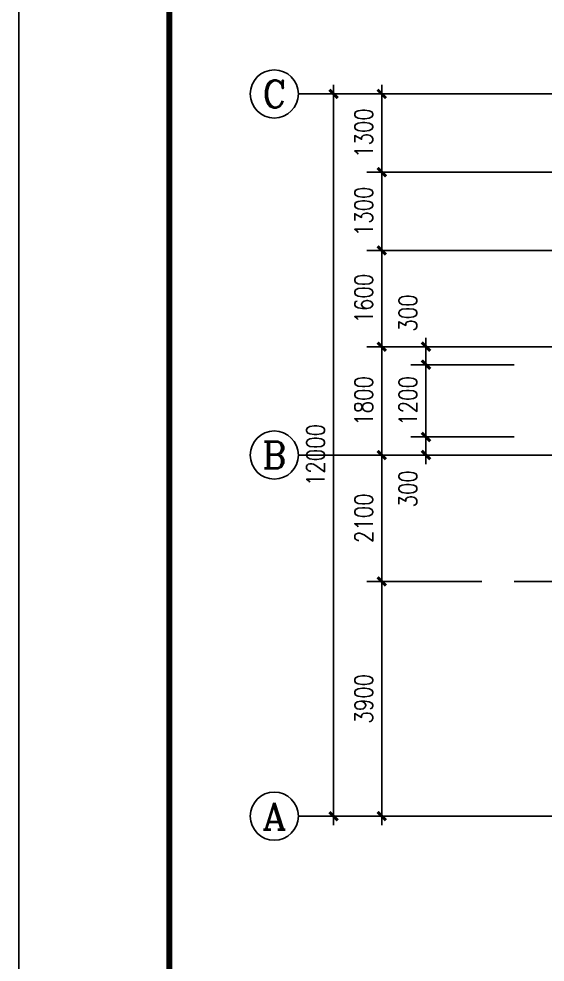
# Model space of a CAD drawing. Extents: x -354 to 59046, y -31184 to 54816.
# Drawn here: x -354 to 8394, y -15772 to -100 of the extents above; entities that cross this region are included whole.
import ezdxf
from ezdxf.enums import TextEntityAlignment as Align

# ---------------------------------------------------------------- set-up
doc = ezdxf.new("R2010")
doc.units = 0
doc.header["$LTSCALE"] = 1000
doc.header["$MEASUREMENT"] = 0
doc.layers.get('0').update_dxf_attribs({"linetype": 'CONTINUOUS'})
doc.layers.get('DEFPOINTS').update_dxf_attribs({"linetype": 'CONTINUOUS'})
for name, color, linetype in [('AXIS', 3, 'CONTINUOUS'), ('AXIS_TEXT', 7, 'CONTINUOUS'), ('DOTE', 1, 'CONTINUOUS'), ('PUB_DIM', 3, 'CONTINUOUS'), ('PUB_TITLE', 4, 'CONTINUOUS')]:
    doc.layers.add(name, color=color, linetype=linetype)
doc.styles.add('COMPLEX', font='COMPLEX')
doc.styles.add('DIM_FONT', font='txt.shx', dxfattribs={"width": 0.8, "bigfont": 'hztxt.shx'})
doc.dimstyles.new('AXIS', dxfattribs={"dimtxt": 300, "dimasz": 1, "dimexe": 250, "dimexo": 300, "dimgap": 150, "dimtad": 1, "dimdec": 0, "dimzin": 0, "dimdsep": 46, "dimtxsty": 'DIM_FONT', "dimblk": '_DIMX', "dimcen": 0.09, "dimse1": 1, "dimse2": 1, "dimclrt": 7, "dimadec": 0, "dimazin": 0, "dimtfac": 1, "dimtdec": 0, "dimtix": 1, "dimtmove": 2, "dimatfit": 3, "dimldrblk": '_DIMX', "dimfxl": 0, "dimtolj": 1, "dimtzin": 0, "dimarcsym": 0})
doc.dimstyles.new('DIMA', dxfattribs={"dimtxt": 300, "dimasz": 1, "dimexe": 250, "dimexo": 300, "dimgap": 150, "dimtad": 1, "dimdec": 0, "dimzin": 0, "dimdsep": 46, "dimtxsty": 'DIM_FONT', "dimblk": '_DIMX', "dimcen": 0.09, "dimse1": 1, "dimclrt": 7, "dimadec": 0, "dimazin": 0, "dimtfac": 1, "dimtdec": 0, "dimtix": 1, "dimtmove": 2, "dimatfit": 3, "dimldrblk": '_DIMX', "dimfxl": 0, "dimtolj": 1, "dimtzin": 0, "dimarcsym": 0})
doc.dimstyles.new('DIMB', dxfattribs={"dimtxt": 300, "dimasz": 1, "dimexe": 250, "dimexo": 300, "dimgap": 150, "dimtad": 1, "dimdec": 0, "dimzin": 0, "dimdsep": 46, "dimtxsty": 'DIM_FONT', "dimblk": '_DIMX', "dimcen": 0.09, "dimse2": 1, "dimclrt": 7, "dimadec": 0, "dimazin": 0, "dimtfac": 1, "dimtdec": 0, "dimtix": 1, "dimtmove": 2, "dimatfit": 3, "dimldrblk": '_DIMX', "dimfxl": 0, "dimtolj": 1, "dimtzin": 0, "dimarcsym": 0})
doc.dimstyles.new('DIMN', dxfattribs={"dimtxt": 300, "dimasz": 1, "dimexe": 250, "dimexo": 300, "dimgap": 150, "dimtad": 1, "dimdec": 0, "dimzin": 0, "dimdsep": 46, "dimtxsty": 'DIM_FONT', "dimblk": '_DIMX', "dimcen": 0.09, "dimclrt": 7, "dimadec": 0, "dimazin": 0, "dimtfac": 1, "dimtdec": 0, "dimtix": 1, "dimtmove": 2, "dimatfit": 3, "dimldrblk": '_DIMX', "dimfxl": 0, "dimtolj": 1, "dimtzin": 0, "dimarcsym": 0})

# ---------------------------------------------------------------- blocks, each defined once
blk = doc.blocks.new('_AXISO')
blk.add_circle((0, 0), 0.5)
at = {"layer": 'AXIS_TEXT', "style": 'COMPLEX', "width": 1.041667}
blk.add_attdef('A', text='', height=0.56, dxfattribs=at).set_placement((-0.25, -0.28), (0.25, -0.28), align=Align.FIT)
blk = doc.blocks.new('_DIMX')
blk.add_line((-150, 0), (150, 0))
at = {"const_width": 50}
blk.add_lwpolyline([(-70, -70), (70, 70)], dxfattribs=at)
blk = doc.blocks.new('*D73')
at = {"layer": 'AXIS', "color": 0, "lineweight": -2}
for p, q in [((7878, -5547), (5428, -5547)), ((5678, -5548), (5678, -7346))]:
    blk.add_line(p, q, dxfattribs=at)
at = {"layer": 'DEFPOINTS', "color": 0}
for p in [(8178, -5547), (5678, -7347), (8178, -7347)]:
    blk.add_point(p, dxfattribs=at)
at = {"layer": 'AXIS', "color": 0, "lineweight": -2}
for p, rotation in [((5678, -5547), 90), ((5678, -7347), 270)]:
    blk.add_blockref('_DIMX', p, dxfattribs=dict(at, rotation=rotation))
at = {"layer": 'AXIS', "color": 7, "insert": (5378, -6447), "char_height": 300, "attachment_point": 5, "rotation": 90, "style": 'DIM_FONT'}
blk.add_mtext('\\A1;1800', dxfattribs=at)
blk = doc.blocks.new('*D74')
at = {"layer": 'AXIS', "color": 0, "lineweight": -2}
for p, q in [((7878, -3947), (5428, -3947)), ((5678, -3948), (5678, -5546)), ((7878, -5547), (5428, -5547))]:
    blk.add_line(p, q, dxfattribs=at)
at = {"layer": 'DEFPOINTS', "color": 0}
for p in [(8178, -3947), (5678, -5547), (8178, -5547)]:
    blk.add_point(p, dxfattribs=at)
at = {"layer": 'AXIS', "color": 0, "lineweight": -2}
for p, rotation in [((5678, -3947), 90), ((5678, -5547), 270)]:
    blk.add_blockref('_DIMX', p, dxfattribs=dict(at, rotation=rotation))
at = {"layer": 'AXIS', "color": 7, "insert": (5378, -4747), "char_height": 300, "attachment_point": 5, "rotation": 90, "style": 'DIM_FONT'}
blk.add_mtext('\\A1;1600', dxfattribs=at)
blk = doc.blocks.new('*D55')
at = {"layer": 'AXIS', "color": 0, "lineweight": -2}
for p, q in [((5678, -1348), (5678, -2646)), ((7878, -2647), (5428, -2647))]:
    blk.add_line(p, q, dxfattribs=at)
at = {"layer": 'DEFPOINTS', "color": 0}
for p in [(8178, -1347), (5678, -2647), (8178, -2647)]:
    blk.add_point(p, dxfattribs=at)
at = {"layer": 'AXIS', "color": 0, "lineweight": -2}
for p, rotation in [((5678, -1347), 90), ((5678, -2647), 270)]:
    blk.add_blockref('_DIMX', p, dxfattribs=dict(at, rotation=rotation))
at = {"layer": 'AXIS', "color": 7, "insert": (5378, -1997), "char_height": 300, "attachment_point": 5, "rotation": 90, "style": 'DIM_FONT'}
blk.add_mtext('\\A1;1300', dxfattribs=at)
blk = doc.blocks.new('*D75')
at = {"layer": 'AXIS', "color": 0, "lineweight": -2}
for p, q in [((7878, -2647), (5428, -2647)), ((5678, -2648), (5678, -3946)), ((7878, -3947), (5428, -3947))]:
    blk.add_line(p, q, dxfattribs=at)
at = {"layer": 'DEFPOINTS', "color": 0}
for p in [(8178, -2647), (5678, -3947), (8178, -3947)]:
    blk.add_point(p, dxfattribs=at)
at = {"layer": 'AXIS', "color": 0, "lineweight": -2}
for p, rotation in [((5678, -2647), 90), ((5678, -3947), 270)]:
    blk.add_blockref('_DIMX', p, dxfattribs=dict(at, rotation=rotation))
at = {"layer": 'AXIS', "color": 7, "insert": (5378, -3297), "char_height": 300, "attachment_point": 5, "rotation": 90, "style": 'DIM_FONT'}
blk.add_mtext('\\A1;1300', dxfattribs=at)
blk = doc.blocks.new('*D72')
at = {"layer": 'AXIS', "color": 0, "lineweight": -2}
for p, q in [((7343, -9447), (5428, -9447)), ((5678, -9448), (5678, -13346))]:
    blk.add_line(p, q, dxfattribs=at)
at = {"layer": 'DEFPOINTS', "color": 0}
for p in [(7643, -9447), (3592, -13347), (5678, -13347)]:
    blk.add_point(p, dxfattribs=at)
at = {"layer": 'AXIS', "color": 0, "lineweight": -2}
for p, rotation in [((5678, -9447), 90), ((5678, -13347), 270)]:
    blk.add_blockref('_DIMX', p, dxfattribs=dict(at, rotation=rotation))
at = {"layer": 'AXIS', "color": 7, "insert": (5378, -11397), "char_height": 300, "attachment_point": 5, "rotation": 90, "style": 'DIM_FONT'}
blk.add_mtext('\\A1;3900', dxfattribs=at)
blk = doc.blocks.new('*D56')
at = {"layer": 'AXIS', "color": 0, "lineweight": -2}
for p, q in [((5678, -7348), (5678, -9446)), ((7343, -9447), (5428, -9447))]:
    blk.add_line(p, q, dxfattribs=at)
at = {"layer": 'DEFPOINTS', "color": 0}
for p in [(3592, -7347), (5678, -9447), (7643, -9447)]:
    blk.add_point(p, dxfattribs=at)
at = {"layer": 'AXIS', "color": 0, "lineweight": -2}
for p, rotation in [((5678, -7347), 90), ((5678, -9447), 270)]:
    blk.add_blockref('_DIMX', p, dxfattribs=dict(at, rotation=rotation))
at = {"layer": 'AXIS', "color": 7, "insert": (5378, -8397), "char_height": 300, "attachment_point": 5, "rotation": 90, "style": 'DIM_FONT'}
blk.add_mtext('\\A1;2100', dxfattribs=at)
blk = doc.blocks.new('*D57')
at = {"layer": 'AXIS', "color": 0, "lineweight": -2}
blk.add_line((4878, -1348), (4878, -13346), dxfattribs=at)
at = {"layer": 'DEFPOINTS', "color": 0}
for p in [(8178, -1347), (4878, -13347), (8178, -13347)]:
    blk.add_point(p, dxfattribs=at)
at = {"layer": 'AXIS', "color": 0, "lineweight": -2}
for p, rotation in [((4878, -1347), 90), ((4878, -13347), 270)]:
    blk.add_blockref('_DIMX', p, dxfattribs=dict(at, rotation=rotation))
at = {"layer": 'AXIS', "color": 7, "insert": (4578, -7347), "char_height": 300, "attachment_point": 5, "rotation": 90, "style": 'DIM_FONT'}
blk.add_mtext('\\A1;12000', dxfattribs=at)
blk = doc.blocks.new('*D230')
at = {"layer": 'DEFPOINTS', "color": 0}
for p in [(6413, -7047), (8178, -7047), (8178, -7347)]:
    blk.add_point(p, dxfattribs=at)
at = {"layer": 'PUB_DIM', "color": 0, "lineweight": -2}
for p, q in [((7878, -7047), (6163, -7047)), ((6413, -7046), (6413, -7045)), ((6413, -7347), (6413, -7047)), ((6413, -7348), (6413, -7349))]:
    blk.add_line(p, q, dxfattribs=at)
for p, rotation in [((6413, -7047), 270), ((6413, -7347), 90)]:
    blk.add_blockref('_DIMX', p, dxfattribs=dict(at, rotation=rotation))
at = {"layer": 'PUB_DIM', "color": 7, "insert": (6113, -7908), "char_height": 300, "attachment_point": 5, "rotation": 90, "style": 'DIM_FONT'}
blk.add_mtext('\\A1;300', dxfattribs=at)
blk = doc.blocks.new('*D232')
at = {"layer": 'DEFPOINTS', "color": 0}
for p in [(6413, -5547), (8178, -5547), (8178, -5847)]:
    blk.add_point(p, dxfattribs=at)
at = {"layer": 'PUB_DIM', "color": 0, "lineweight": -2}
for p, q in [((7878, -5547), (6163, -5547)), ((6413, -5546), (6413, -5545)), ((6413, -5847), (6413, -5547)), ((7878, -5847), (6163, -5847)), ((6413, -5848), (6413, -5849))]:
    blk.add_line(p, q, dxfattribs=at)
for p, rotation in [((6413, -5547), 270), ((6413, -5847), 90)]:
    blk.add_blockref('_DIMX', p, dxfattribs=dict(at, rotation=rotation))
at = {"layer": 'PUB_DIM', "color": 7, "insert": (6113, -4987), "char_height": 300, "attachment_point": 5, "rotation": 90, "style": 'DIM_FONT'}
blk.add_mtext('\\A1;300', dxfattribs=at)

msp = doc.modelspace()

# ---------------------------------------------------------------- linework, layer by layer
at = {"layer": 'AXIS'}
for p, q in [((4292, -1347.2), (8178.1, -1347.2)), ((4292, -7347.2), (8178.1, -7347.2)), ((4292, -13347.2), (7878.1, -13347.2))]:
    msp.add_line(p, q, dxfattribs=at)
at = {"layer": 'DOTE'}
for p, q in [((7878.1, -1347.2), (52063.7, -1347.2)), ((7878.1, -2647.2), (16560.8, -2647.2)), ((7878.1, -3947.2), (16560.8, -3947.2)), ((7878.1, -5547.2), (16560.8, -5547.2)), ((7878.1, -7347.2), (52063.7, -7347.2)), ((7878.1, -9447.2), (16560.8, -9447.2)), ((7878.1, -13347.2), (52063.7, -13347.2))]:
    msp.add_line(p, q, dxfattribs=at)
at = {"layer": 'PUB_TITLE'}
msp.add_lwpolyline([(-353.5, -30183.6), (-353.5, 11816.4), (59046.5, 11816.4), (59046.5, -30183.6)], close=True, dxfattribs=at)
at = {"layer": 'PUB_TITLE', "const_width": 100}
msp.add_lwpolyline([(2146.5, -29183.6), (58046.5, -29183.6), (58046.5, 10816.4), (2146.5, 10816.4)], close=True, dxfattribs=at)

# ---------------------------------------------------------------- block references
at = {"layer": 'AXIS'}
ref = msp.add_blockref('_AXISO', (3892, -1347.2), dxfattribs=dict(at, xscale=800, yscale=800, zscale=800))
ref.add_attrib('A', 'C', dxfattribs={"layer": 'AXIS_TEXT', "height": 448, "style": 'COMPLEX', "width": 1.25}).set_placement((3692, -1571.2), (4092, -1571.2), align=Align.FIT)
ref = msp.add_blockref('_AXISO', (3892, -7347.2), dxfattribs=dict(at, xscale=800, yscale=800, zscale=800))
ref.add_attrib('A', 'B', dxfattribs={"layer": 'AXIS_TEXT', "height": 448, "style": 'COMPLEX', "width": 1.102941}).set_placement((3692, -7571.2), (4092, -7571.2), align=Align.FIT)
at = {"layer": 'AXIS', "xscale": 800, "yscale": 800, "zscale": 800}
msp.add_blockref('_AXISO', (3892, -13347.2), dxfattribs=at).add_auto_attribs({'A': 'A'})

# ---------------------------------------------------------------- dimensions: what is measured, and where the dimension line sits
at = {"layer": 'AXIS'}
for p1, p2, distance, dimstyle, picture, middle in [((8178.1, -1347.2), (8178.1, -13347.2), -3300, 'AXIS', '*D57', (4578.1, -7347.2)), ((8178.1, -1347.2), (8178.1, -2647.2), -2500, 'DIMA', '*D55', (5378.1, -1997.2)), ((8178.1, -2647.2), (8178.1, -3947.2), -2500, 'DIMN', '*D75', (5378.1, -3297.2)), ((8178.1, -3947.2), (8178.1, -5547.2), -2500, 'DIMN', '*D74', (5378.1, -4747.2)), ((8178.1, -5547.2), (8178.1, -7347.2), -2500, 'DIMB', '*D73', (5378.1, -6447.2))]:
    dim = msp.add_aligned_dim(p1=p1, p2=p2, distance=distance, dimstyle=dimstyle, dxfattribs=at)
    dim.commit()
    dim.dimension.update_dxf_attribs({"geometry": picture, "text_midpoint": middle})
for base, p1, p2, dimstyle, picture, middle in [((5678.1, -9447.2), (3592, -7347.2), (7643.4, -9447.2), 'DIMA', '*D56', (5378.1, -8397.2)), ((5678.1, -13347.2), (7643.4, -9447.2), (3592, -13347.2), 'DIMB', '*D72', (5378.1, -11397.2))]:
    dim = msp.add_linear_dim(base=base, p1=p1, p2=p2, angle=90, dimstyle=dimstyle, dxfattribs=at)
    dim.commit()
    dim.dimension.update_dxf_attribs({"geometry": picture, "text_midpoint": middle})
at = {"layer": 'PUB_DIM'}
for base, p1, p2, dimstyle, picture, middle in [((6413.3, -5547.2), (8178.1, -5847.2), (8178.1, -5547.2), 'DIMN', '*D232', (6113.3, -4986.6)), ((6413.3, -7047.2), (8178.1, -7347.2), (8178.1, -7047.2), 'DIMA', '*D230', (6113.3, -7907.7))]:
    dim = msp.add_linear_dim(base=base, p1=p1, p2=p2, angle=90, dimstyle=dimstyle, dxfattribs=at)
    dim.commit()
    dim.dimension.update_dxf_attribs({"geometry": picture, "text_midpoint": middle, "dimtype": 161})
msp.add_aligned_dim(p1=(8178.1, -7047.2), p2=(8178.1, -5847.2), distance=1764.8, dimstyle='DIMN', dxfattribs=at).render()

doc.saveas('drawing.dxf')
